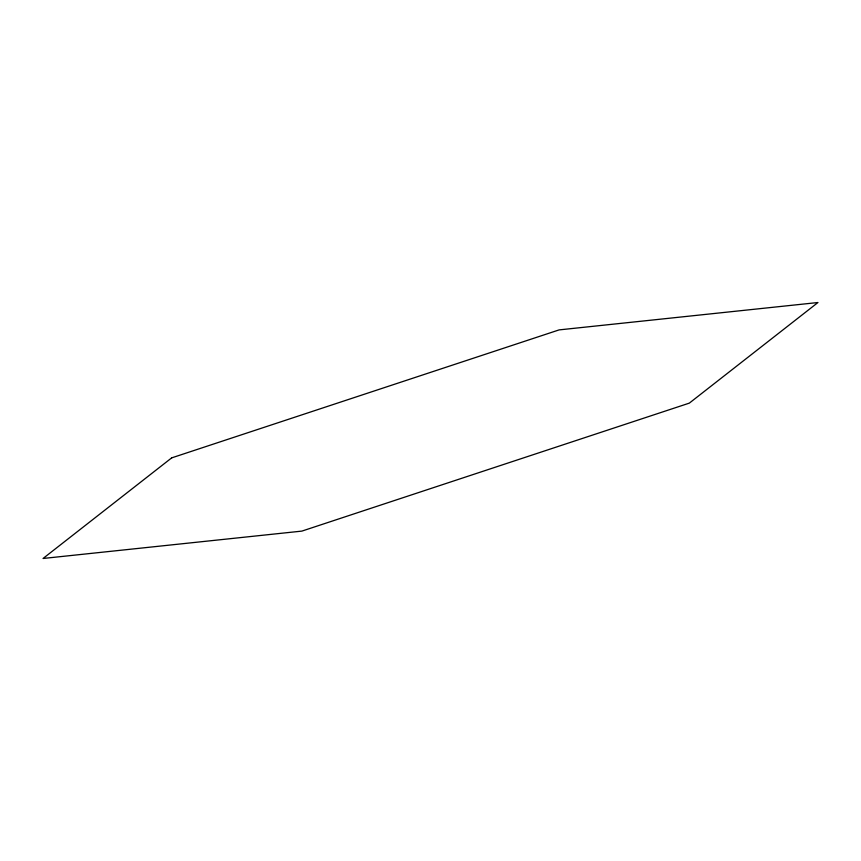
<?xml version="1.0" encoding="UTF-8"?>
<svg xmlns="http://www.w3.org/2000/svg" width="861" height="861" viewBox="0 0 861 861"><rect width="100%" height="100%" fill="white"/><g stroke="black" fill="none" stroke-linecap="round" stroke-linejoin="round"><path stroke-width="1.29" d="M171.683 457.869L43.05 558.477L301.867 531.108L689.317 403.131L817.95 302.523L559.133 329.892L171.683 457.869"/></g></svg>
